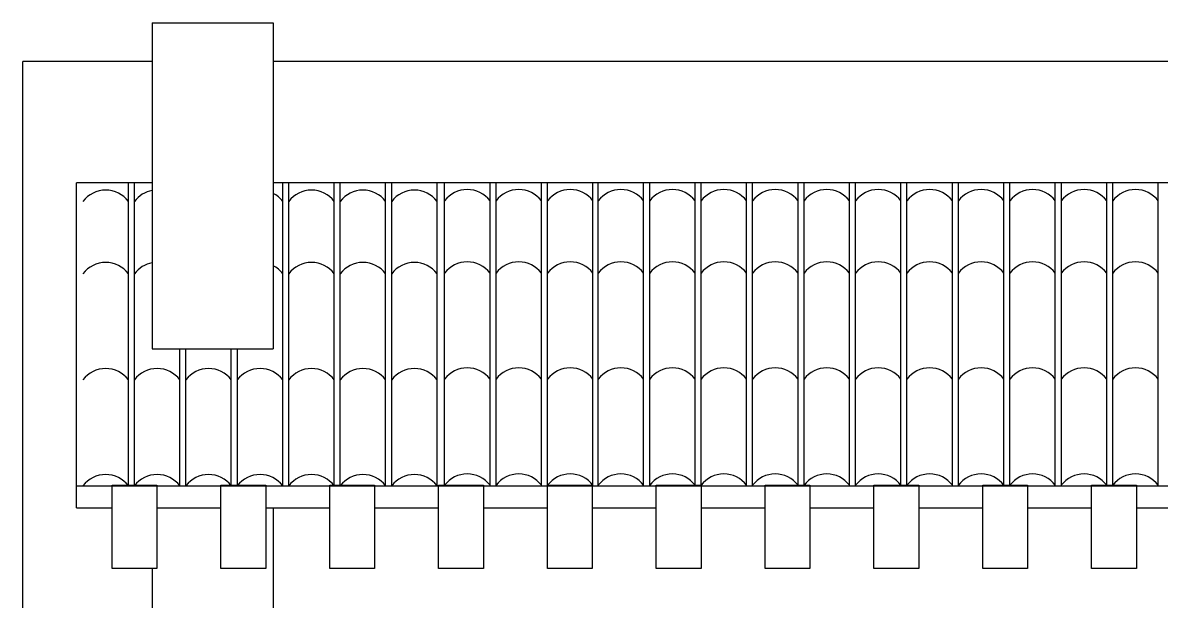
# Model space of a CAD drawing. Extents: x 152 to 700, y -120 to 84.
# Drawn here: x 219.918 to 223.679, y 78.886 to 80.795 of the extents above; entities that cross this region are included whole.
import ezdxf

# ---------------------------------------------------------------- set-up
doc = ezdxf.new("R2010")
doc.units = 0
doc.header["$LTSCALE"] = 0.03
doc.layers.get('0').update_dxf_attribs({"linetype": 'CONTINUOUS'})
doc.layers.add('MUEBLES', color=8, linetype='CONTINUOUS')
doc.layers.add('PISOS', color=31, linetype='CONTINUOUS')

msp = doc.modelspace()

# ---------------------------------------------------------------- linework, layer by layer
at = {"ltscale": 0.03}
for p, q in [((220.3453, 80.7951), (220.3453, 79.7195)), ((220.3453, 80.7951), (220.7453, 80.7951)), ((220.7453, 80.7951), (220.7453, 79.7195)), ((220.3453, 80.6668), (219.9179, 80.6668)), ((219.9179, 72.8168), (219.9179, 80.6668)), ((226.3453, 80.6668), (220.7453, 80.6668)), ((220.0951, 79.1937), (220.0951, 80.2668)), ((220.3453, 80.2668), (220.0951, 80.2668)), ((226.3453, 80.2668), (220.7453, 80.2668)), ((220.3453, 79.7195), (220.7453, 79.7195)), ((220.0951, 79.2668), (227.1666, 79.2668)), ((220.0951, 79.1937), (220.2129, 79.1937)), ((220.3609, 79.1937), (220.5724, 79.1937)), ((220.7205, 79.1937), (220.932, 79.1937)), ((220.7453, 79.1937), (220.7453, 78.0668)), ((221.0801, 79.1937), (221.2916, 79.1937)), ((221.4397, 79.1937), (221.6512, 79.1937)), ((221.7992, 79.1937), (222.0108, 79.1937)), ((222.1588, 79.1937), (222.3703, 79.1937)), ((222.5184, 79.1937), (222.7299, 79.1937)), ((222.878, 79.1937), (223.0895, 79.1937)), ((223.2376, 79.1937), (223.4491, 79.1937)), ((223.5972, 79.1937), (223.7976, 79.1937)), ((220.3453, 78.9942), (220.3453, 78.0668))]:
    msp.add_line(p, q, dxfattribs=at)
at = {"layer": 'MUEBLES', "ltscale": 0.03}
for points in [[(220.2129, 79.2688), (220.3609, 79.2688), (220.3609, 78.9942), (220.2129, 78.9942)], [(220.5724, 79.2688), (220.7205, 79.2688), (220.7205, 78.9942), (220.5724, 78.9942)], [(220.932, 79.2688), (221.0801, 79.2688), (221.0801, 78.9942), (220.932, 78.9942)], [(221.2916, 79.2688), (221.4397, 79.2688), (221.4397, 78.9942), (221.2916, 78.9942)], [(221.6512, 79.2688), (221.7992, 79.2688), (221.7992, 78.9942), (221.6512, 78.9942)], [(222.0108, 79.2688), (222.1588, 79.2688), (222.1588, 78.9942), (222.0108, 78.9942)], [(222.3703, 79.2688), (222.5184, 79.2688), (222.5184, 78.9942), (222.3703, 78.9942)], [(222.7299, 79.2688), (222.878, 79.2688), (222.878, 78.9942), (222.7299, 78.9942)], [(223.0895, 79.2688), (223.2376, 79.2688), (223.2376, 78.9942), (223.0895, 78.9942)], [(223.4491, 79.2688), (223.5972, 79.2688), (223.5972, 78.9942), (223.4491, 78.9942)]]:
    msp.add_lwpolyline(points, close=True, dxfattribs=at)
at = {"layer": 'PISOS', "color": 31, "ltscale": 0.03}
for p, q in [((220.2668, 79.2668), (220.2668, 80.2668)), ((220.2868, 79.2668), (220.2868, 80.2668)), ((220.7768, 79.2668), (220.7768, 80.2668)), ((220.7968, 79.2668), (220.7968, 80.2668)), ((220.9468, 79.2668), (220.9468, 80.2668)), ((220.9668, 79.2668), (220.9668, 80.2668)), ((221.1168, 79.2668), (221.1168, 80.2668)), ((221.1368, 79.2668), (221.1368, 80.2668)), ((221.2868, 79.2668), (221.2868, 80.2668)), ((221.3116, 79.2688), (221.3116, 80.2668)), ((221.4616, 79.2688), (221.4616, 80.2668)), ((221.4816, 79.2688), (221.4816, 80.2668)), ((221.6316, 79.2688), (221.6316, 80.2668)), ((221.6516, 79.2688), (221.6516, 80.2668)), ((221.8016, 79.2688), (221.8016, 80.2668)), ((221.8192, 79.2688), (221.8192, 80.2668)), ((221.9692, 79.2688), (221.9692, 80.2668)), ((221.9892, 79.2688), (221.9892, 80.2668)), ((222.1392, 79.2688), (222.1392, 80.2668)), ((222.1592, 79.2688), (222.1592, 80.2668)), ((222.3092, 79.2688), (222.3092, 80.2668)), ((222.3292, 79.2688), (222.3292, 80.2668)), ((222.4792, 79.2688), (222.4792, 80.2668)), ((222.4992, 79.2688), (222.4992, 80.2668)), ((222.6492, 79.2688), (222.6492, 80.2668)), ((222.6692, 79.2688), (222.6692, 80.2668)), ((222.8192, 79.2688), (222.8192, 80.2668)), ((222.8392, 79.2688), (222.8392, 80.2668)), ((222.9892, 79.2688), (222.9892, 80.2668)), ((223.0092, 79.2688), (223.0092, 80.2668)), ((223.1592, 79.2688), (223.1592, 80.2668)), ((223.1792, 79.2688), (223.1792, 80.2668)), ((223.3292, 79.2688), (223.3292, 80.2668)), ((223.3492, 79.2688), (223.3492, 80.2668)), ((223.4992, 79.2688), (223.4992, 80.2668)), ((223.5192, 79.2688), (223.5192, 80.2668)), ((223.6692, 79.2688), (223.6692, 80.2668)), ((220.4368, 79.2668), (220.4368, 79.7195)), ((220.4568, 79.2668), (220.4568, 79.7195)), ((220.6068, 79.2668), (220.6068, 79.7195)), ((220.6268, 79.2668), (220.6268, 79.7195))]:
    msp.add_line(p, q, dxfattribs=at)
for centre, start, end in [((220.1918, 80.1486), 37.207, 142.793), ((220.3618, 80.1486), 100.0895, 142.793), ((220.7018, 80.1486), 37.207, 62.4792), ((220.8718, 80.1486), 37.207, 142.793), ((221.0418, 80.1486), 37.207, 142.793), ((221.2118, 80.1486), 37.207, 142.793), ((221.3866, 80.1506), 37.207, 142.793), ((221.5566, 80.1506), 37.207, 142.793), ((221.7266, 80.1506), 37.207, 142.793), ((221.8942, 80.1506), 37.207, 142.793), ((222.0642, 80.1506), 37.207, 142.793), ((222.2342, 80.1506), 37.207, 142.793), ((222.4042, 80.1506), 37.207, 142.793), ((222.5742, 80.1506), 37.207, 142.793), ((222.7442, 80.1506), 37.207, 142.793), ((222.9142, 80.1506), 37.207, 142.793), ((223.0842, 80.1506), 37.207, 142.793), ((223.2542, 80.1506), 37.207, 142.793), ((223.4242, 80.1506), 37.207, 142.793), ((223.5942, 80.1506), 37.207, 142.793), ((221.3866, 79.9119), 37.207, 142.793), ((221.5566, 79.9119), 37.207, 142.793), ((221.7266, 79.9119), 37.207, 142.793), ((221.8942, 79.9119), 37.207, 142.793), ((222.0642, 79.9119), 37.207, 142.793), ((222.2342, 79.9119), 37.207, 142.793), ((222.4042, 79.9119), 37.207, 142.793), ((222.5742, 79.9119), 37.207, 142.793), ((222.7442, 79.9119), 37.207, 142.793), ((222.9142, 79.9119), 37.207, 142.793), ((223.0842, 79.9119), 37.207, 142.793), ((223.2542, 79.9119), 37.207, 142.793), ((223.4242, 79.9119), 37.207, 142.793), ((223.5942, 79.9119), 37.207, 142.793), ((220.1918, 79.9099), 37.207, 142.793), ((220.3618, 79.9099), 100.0895, 142.793), ((220.7018, 79.9099), 37.207, 62.4792), ((220.8718, 79.9099), 37.207, 142.793), ((221.0418, 79.9099), 37.207, 142.793), ((221.2118, 79.9099), 37.207, 142.793), ((220.1918, 79.5599), 37.207, 142.793), ((220.3618, 79.5599), 37.207, 142.793), ((220.5318, 79.5599), 37.207, 142.793), ((220.7018, 79.5599), 37.207, 142.793), ((220.8718, 79.5599), 37.207, 142.793), ((221.0418, 79.5599), 37.207, 142.793), ((221.2118, 79.5599), 37.207, 142.793), ((221.3866, 79.5619), 37.207, 142.793), ((221.5566, 79.5619), 37.207, 142.793), ((221.7266, 79.5619), 37.207, 142.793), ((221.8942, 79.5619), 37.207, 142.793), ((222.0642, 79.5619), 37.207, 142.793), ((222.2342, 79.5619), 37.207, 142.793), ((222.4042, 79.5619), 37.207, 142.793), ((222.5742, 79.5619), 37.207, 142.793), ((222.7442, 79.5619), 37.207, 142.793), ((222.9142, 79.5619), 37.207, 142.793), ((223.0842, 79.5619), 37.207, 142.793), ((223.2542, 79.5619), 37.207, 142.793), ((223.4242, 79.5619), 37.207, 142.793), ((223.5942, 79.5619), 37.207, 142.793), ((220.1918, 79.2099), 37.207, 142.793), ((220.3618, 79.2099), 37.207, 142.793), ((220.5318, 79.2099), 37.207, 142.793), ((220.7018, 79.2099), 37.207, 142.793), ((220.8718, 79.2099), 37.207, 142.793), ((221.0418, 79.2099), 37.207, 142.793), ((221.2118, 79.2099), 37.207, 142.793), ((221.3866, 79.2119), 37.207, 142.793), ((221.5566, 79.2119), 37.207, 142.793), ((221.7266, 79.2119), 37.207, 142.793), ((221.8942, 79.2119), 37.207, 142.793), ((222.0642, 79.2119), 37.207, 142.793), ((222.2342, 79.2119), 37.207, 142.793), ((222.4042, 79.2119), 37.207, 142.793), ((222.5742, 79.2119), 37.207, 142.793), ((222.7442, 79.2119), 37.207, 142.793), ((222.9142, 79.2119), 37.207, 142.793), ((223.0842, 79.2119), 37.207, 142.793), ((223.2542, 79.2119), 37.207, 142.793), ((223.4242, 79.2119), 37.207, 142.793), ((223.5942, 79.2119), 37.207, 142.793)]:
    msp.add_arc(centre, 0.0942, start, end, dxfattribs=at)

doc.saveas('drawing.dxf')
